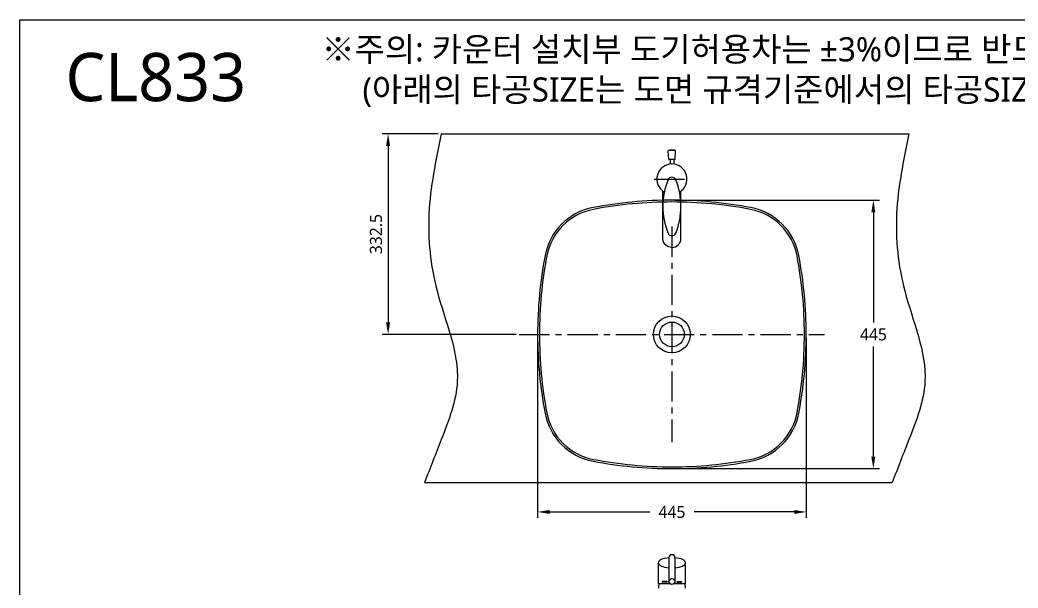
# Model space of a CAD drawing. Extents: x 0 to 3100, y 0 to 2100.
# Drawn here: x 0 to 1653, y 1158 to 2100 of the extents above; entities that cross this region are included whole.
import ezdxf

# ---------------------------------------------------------------- set-up
doc = ezdxf.new("R2010")
doc.units = 0
doc.header["$LTSCALE"] = 20
doc.header["$MEASUREMENT"] = 0
doc.linetypes.add('CENTER', pattern=[2, 1.25, -0.25, 0.25, -0.25])
doc.layers.get('0').update_dxf_attribs({"linetype": 'CONTINUOUS'})
doc.layers.get('DEFPOINTS').update_dxf_attribs({"linetype": 'CONTINUOUS'})
for name, color, linetype in [('1', 1, 'CONTINUOUS'), ('3', 3, 'CONTINUOUS'), ('5', 5, 'CONTINUOUS'), ('7', 7, 'CONTINUOUS'), ('CENTER', 2, 'CENTER'), ('D', 2, 'CONTINUOUS'), ('DWG', 7, 'CONTINUOUS')]:
    doc.layers.add(name, color=color, linetype=linetype)
doc.styles.add('GHS', font='romans', dxfattribs={"bigfont": 'ghs'})
doc.styles.get("Standard").update_dxf_attribs({"font": 'NanumGothic.ttf'})
doc.dimstyles.get("Standard").update_dxf_attribs({"dimtxt": 2.5, "dimasz": 2, "dimexe": 2, "dimexo": 1, "dimgap": 1.5, "dimtad": 1, "dimdec": 0, "dimlfac": 10, "dimrnd": 0.5, "dimzin": 0, "dimdsep": 46, "dimtxsty": 'Standard', "dimcen": 0, "dimclrt": 2, "dimadec": 0, "dimazin": 0, "dimtfac": 1, "dimtdec": 0, "dimtmove": 0, "dimatfit": 3, "dimfxl": 1, "dimtolj": 1, "dimtzin": 0, "dimarcsym": 0})
doc.dimstyles.new('Standard$0', dxfattribs={"dimtxt": 0.18, "dimasz": 0.18, "dimexe": 0.18, "dimexo": 0.0625, "dimgap": 0.09, "dimtad": 0, "dimtih": 1, "dimtoh": 1, "dimdec": 4, "dimzin": 0, "dimdsep": 46, "dimtxsty": 'Standard', "dimcen": 0.09, "dimadec": 0, "dimazin": 0, "dimtfac": 1, "dimtdec": 4, "dimtofl": 0, "dimtmove": 0, "dimatfit": 3, "dimfxl": 1, "dimtolj": 1, "dimtzin": 0, "dimarcsym": 0})

# ---------------------------------------------------------------- blocks, each defined once
blk = doc.blocks.new('*D78')
at = {"layer": '3', "color": 3, "lineweight": -2, "transparency": 16777216}
for p, q in [((693, 1911.2), (599.9, 1911.2)), ((609.9, 1891.2), (609.9, 1598.7)), ((822.1, 1578.7), (599.9, 1578.7))]:
    blk.add_line(p, q, dxfattribs=at)
at = {"layer": '3', "color": 3, "transparency": 16777216}
for points in [[(606.5, 1891.2), (613.2, 1891.2), (609.9, 1911.2)], [(606.5, 1598.7), (613.2, 1598.7), (609.9, 1578.7)]]:
    blk.add_solid(points, dxfattribs=at)
at = {"layer": 'DEFPOINTS', "color": 0, "transparency": 16777216}
for p in [(698, 1911.2), (609.9, 1578.7), (827.1, 1578.7)]:
    blk.add_point(p, dxfattribs=at)
at = {"layer": '3', "color": 2, "transparency": 16777216, "insert": (589.9, 1745), "char_height": 20, "attachment_point": 5, "rotation": 90}
blk.add_mtext('\\A1;332.5', dxfattribs=at)
blk = doc.blocks.new('*D79')
at = {"color": 3, "lineweight": -2, "transparency": 16777216}
for p, q in [((1085.1, 1801.2), (1423.8, 1801.2)), ((1413.8, 1781.2), (1413.8, 1598.7)), ((1413.8, 1376.2), (1413.8, 1558.7)), ((1085.1, 1356.2), (1423.8, 1356.2))]:
    blk.add_line(p, q, dxfattribs=at)
at = {"color": 3, "transparency": 16777216}
for points in [[(1410.4, 1781.2), (1417.1, 1781.2), (1413.8, 1801.2)], [(1410.4, 1376.2), (1417.1, 1376.2), (1413.8, 1356.2)]]:
    blk.add_solid(points, dxfattribs=at)
at = {"layer": 'DEFPOINTS', "color": 0, "transparency": 16777216}
for p in [(1080.1, 1801.2), (1080.1, 1356.2), (1413.8, 1356.2)]:
    blk.add_point(p, dxfattribs=at)
at = {"color": 0, "transparency": 16777216, "insert": (1413.8, 1578.7), "char_height": 20, "attachment_point": 5}
blk.add_mtext('\\A1;445', dxfattribs=at)
blk = doc.blocks.new('*D80')
at = {"color": 3, "lineweight": -2, "transparency": 16777216}
for p, q in [((857.6, 1573.7), (857.6, 1274.4)), ((1302.6, 1573.7), (1302.6, 1274.4)), ((877.6, 1284.4), (1043.4, 1284.4)), ((1282.6, 1284.4), (1116.7, 1284.4))]:
    blk.add_line(p, q, dxfattribs=at)
at = {"color": 3, "transparency": 16777216}
for points in [[(877.6, 1287.7), (877.6, 1281.1), (857.6, 1284.4)], [(1282.6, 1287.7), (1282.6, 1281.1), (1302.6, 1284.4)]]:
    blk.add_solid(points, dxfattribs=at)
at = {"layer": 'DEFPOINTS', "color": 0, "transparency": 16777216}
for p in [(857.6, 1578.7), (1302.6, 1578.7), (1302.6, 1284.4)]:
    blk.add_point(p, dxfattribs=at)
at = {"color": 0, "transparency": 16777216, "insert": (1080.1, 1284.4), "char_height": 20, "attachment_point": 5}
blk.add_mtext('\\A1;445', dxfattribs=at)

msp = doc.modelspace()

# ---------------------------------------------------------------- linework, layer by layer
for radius in [30.5, 20.5]:
    msp.add_circle((1080.07348, 1578.73431), radius)
for centre, radius, start, end in [((968.11215, 1690.69565), 100, 100.75455954, 169.24544046), ((1080.07348, 1101.23431), 700, 90, 100.75455954), ((1080.07348, 1101.23431), 700, 79.24544046, 90), ((1192.03481, 1690.69565), 100, 10.75455954, 79.24544046), ((1557.57348, 1578.73431), 700, 169.24544046, 180), ((602.57348, 1578.73431), 700, 0, 10.75455954), ((1557.57348, 1578.73431), 700, 180, 190.75455954), ((602.57348, 1578.73431), 700, 349.24544046, 0), ((968.11215, 1466.77298), 100, 190.75455954, 259.24544046), ((1192.03481, 1466.77298), 100, 280.75455954, 349.24544046), ((1080.07348, 2056.23431), 700, 259.24544046, 270), ((1080.07348, 2056.23431), 700, 270, 280.75455954)]:
    msp.add_arc(centre, radius, start, end)
at = {"color": 2}
for centre, radius, start, end in [((968.11215, 1690.69565), 97, 100.75455954, 169.24544046), ((1080.07348, 1101.23431), 697, 90, 100.75455954), ((1080.07348, 1101.23431), 697, 79.24544046, 90), ((1192.03481, 1690.69565), 97, 10.75455954, 79.24544046), ((1557.57348, 1578.73431), 697, 169.24544046, 180), ((602.57348, 1578.73431), 697, 0, 10.75455954), ((1557.57348, 1578.73431), 697, 180, 190.75455954), ((602.57348, 1578.73431), 697, 349.24544046, 0), ((968.11215, 1466.77298), 97, 190.75455954, 259.24544046), ((1192.03481, 1466.77298), 97, 280.75455954, 349.24544046), ((1080.07348, 2056.23431), 697, 259.24544046, 270), ((1080.07348, 2056.23431), 697, 270, 280.75455954)]:
    msp.add_arc(centre, radius, start, end, dxfattribs=at)
at = {"layer": '1'}
for points in [[(698.02156, 1911.23431), (688.84964, 1867.11066), (670.93349, 1780.92085), (685.2515, 1641.81317), (741.97054, 1517.96148), (710.37961, 1436.57277), (698.02156, 1404.73431), (688.73462, 1380.80809), (679.44769, 1356.88186), (670.16076, 1332.95564)], [(1472.76224, 1911.23431), (1463.59033, 1867.11066), (1445.67418, 1780.92085), (1459.99219, 1641.81317), (1516.71122, 1517.96148), (1485.1203, 1436.57277), (1472.76224, 1404.73431), (1463.47531, 1380.80809), (1454.18838, 1356.88186), (1444.90144, 1332.95564)]]:
    msp.add_open_spline(points, degree=3, knots=[0, 0, 0, 0, 134.2959113418, 262.3295507129, 416.7957286515, 516.0477785427, 516.0477785427, 516.0477785427, 590.6345301039, 590.6345301039, 590.6345301039, 590.6345301039], dxfattribs=at)
at = {"layer": '5'}
for p, q in [((698.02156, 1911.23431), (1472.76224, 1911.23431)), ((670.16076, 1332.95564), (1444.90144, 1332.95564))]:
    msp.add_line(p, q, dxfattribs=at)
at = {"layer": '5', "color": 212}
msp.add_lwpolyline([(0, 2100), (3100, 2100), (3100, 0), (0, 0)], close=True, dxfattribs=at)
at = {"layer": '7'}
for p, q in [((1074.84798, 1868.876), (1074.08554, 1883.02132)), ((1085.91457, 1883.40291), (1074.2324, 1883.40291)), ((1085.29898, 1868.876), (1086.06142, 1883.02132)), ((1084.79971, 1868.40291), (1075.34726, 1868.40291)), ((1077.07348, 1868.40291), (1077.07348, 1861.05366)), ((1083.07348, 1868.40291), (1083.07348, 1861.05366)), ((1065.07348, 1737.34865), (1065.07348, 1816.23431)), ((1095.07348, 1737.34865), (1095.07348, 1816.23431))]:
    msp.add_line(p, q, dxfattribs=at)
for centre, radius, start, end in [((1074.58482, 1883.04823), 0.5, 107.70179308, 183.08528771), ((1080.07348, 1865.85183), 18.55108, 72.29820692, 107.70179308), ((1075.34726, 1868.90291), 0.5, 183.08528771, 270), ((1084.79971, 1868.90291), 0.5, 270, 356.91471229), ((1085.56215, 1883.04823), 0.5, 356.91471229, 72.29820692), ((1080.07348, 1836.23431), 25, 300.23918905, 239.76081095), ((1080.07348, 1832.36466), 7, 90, 158.19812066), ((1080.07348, 1832.36466), 7, 21.80187934, 90), ((1183.92037, 1790.82492), 118.84688, 158.19812066, 201.80187934), ((976.2266, 1790.82492), 118.84688, 338.19812066, 21.80187934), ((1080.07348, 1749.28518), 7, 201.80187934, 270), ((1080.07348, 1749.28518), 7, 270, 338.19812066)]:
    msp.add_arc(centre, radius, start, end, dxfattribs=at)
at = {"layer": '7', "extrusion": (0, 0, -1)}
msp.add_ellipse((1080.07348, 1737.3527), major_axis=(15, 0), ratio=0.9665102118, start_param=1.5707963268, end_param=3.1413133393, dxfattribs=at)
at = {"layer": '7'}
msp.add_ellipse((1080.07348, 1737.3527), major_axis=(-15, 0), ratio=0.9665102118, start_param=1.5707963268, end_param=3.1413133393, dxfattribs=at)
at = {"layer": 'CENTER', "color": 2, "linetype": 'CENTER', "ltscale": 2}
for p, q in [((1050.86954, 1836.23431), (1110.47289, 1836.23431)), ((1080.07348, 1757.48431), (1080.07348, 1399.98431)), ((827.07348, 1578.73431), (1333.07348, 1578.73431))]:
    msp.add_line(p, q, dxfattribs=at)
at = {"layer": 'D', "color": 7}
msp.add_line((1057.57348, 1165.24583), (1057.57348, 1200.09965), dxfattribs=at)
at = {"layer": 'DWG'}
for p, q in [((1075.07348, 1208.50261), (1075.07348, 1169.13561)), ((1085.07348, 1208.50261), (1085.07348, 1169.13561)), ((1102.57348, 1165.24583), (1102.57348, 1200.09965)), ((1077.08783, 1165.24583), (1057.57348, 1165.24583)), ((1072.07348, 1169.24583), (1064.07348, 1169.24583)), ((1064.07348, 1169.24583), (1064.07348, 1168.24583)), ((1072.07348, 1168.24583), (1064.07348, 1168.24583)), ((1072.07348, 1169.24583), (1072.07348, 1168.24583)), ((1102.57348, 1165.24583), (1083.05913, 1165.24583)), ((1088.07348, 1169.24583), (1096.07348, 1169.24583)), ((1088.07348, 1169.24583), (1088.07348, 1168.24583)), ((1088.07348, 1168.24583), (1096.07348, 1168.24583)), ((1096.07348, 1169.24583), (1096.07348, 1168.24583))]:
    msp.add_line(p, q, dxfattribs=at)
for centre, radius, start, end in [((1080.07348, 1208.50261), 5, 0, 180), ((1079.57245, 1158.03323), 22, 160.86194479, 179.446306), ((1080.57451, 1158.03323), 22, 0.553694, 19.13805521)]:
    msp.add_arc(centre, radius, start, end, dxfattribs=at)
for start_param, end_param in [(4.9364820727, 7.6298885417), (8.0780747263, 10.7714811953)]:
    msp.add_ellipse((1080.07348, 1200.09965), major_axis=(-22.5, 0), ratio=0.3782319615, start_param=start_param, end_param=end_param, dxfattribs=at)
msp.add_ellipse((1080.07348, 1169.13561), major_axis=(5, 0), ratio=0.9698463104, dxfattribs=at)

# ---------------------------------------------------------------- texts
at = {"insert": (75.39195, 2045.27793), "char_height": 80, "width": 460, "attachment_point": 1, "style": 'GHS'}
msp.add_mtext('{\\fNanumGothic|b0|i0|c0|p50;CL833}', dxfattribs=at)
at = {"layer": '3', "insert": (499.80304, 2071.3667), "char_height": 40, "attachment_point": 1, "style": 'GHS'}
msp.add_mtext_dynamic_manual_height_columns('{\\fNanumGothic|b0|i0|c129|p50;※주의: 카운터 설치부 도기허용차는 ±3%이므로 반드시 실측 확인 후 시공하십시오.\\P     (아래의 타공SIZE는 도면 규격기준에서의 타공SIZE입니다.)}', width=2433.9208279, gutter_width=10.804, heights=[0], dxfattribs=at)

# ---------------------------------------------------------------- dimensions: what is measured, and where the dimension line sits
at = {"color": 2}
dim = msp.add_linear_dim(base=(1413.75023, 1356.23431), p1=(1080.07348, 1801.23431), p2=(1080.07348, 1356.23431), angle=90, dimstyle='Standard$0', override={"dimtxt": 20, "dimasz": 20, "dimexe": 10, "dimexo": 5, "dimgap": 10, "dimzin": 8, "dimclrd": 3, "dimclre": 3}, dxfattribs=at)
dim.commit()
dim.dimension.update_dxf_attribs({"geometry": '*D79', "text_midpoint": (1413.75023, 1578.73431)})
dim = msp.add_linear_dim(base=(1302.57348, 1284.40559), p1=(857.57348, 1578.73431), p2=(1302.57348, 1578.73431), dimstyle='Standard$0', override={"dimtxt": 20, "dimasz": 20, "dimexe": 10, "dimexo": 5, "dimgap": 10, "dimzin": 8, "dimclrd": 3, "dimclre": 3}, dxfattribs=at)
dim.commit()
dim.dimension.update_dxf_attribs({"geometry": '*D80', "text_midpoint": (1080.07348, 1284.40559)})
at = {"layer": '3'}
dim = msp.add_linear_dim(base=(609.85723, 1578.73431), p1=(698.02156, 1911.23431), p2=(827.07348, 1578.73431), angle=90, dimstyle='Standard', override={"dimtxt": 20, "dimasz": 20, "dimexe": 10, "dimexo": 5, "dimgap": 10, "dimdec": 4, "dimlfac": 1, "dimzin": 8, "dimclrd": 3, "dimclre": 3, "dimtdec": 4}, dxfattribs=at)
dim.commit()
dim.dimension.update_dxf_attribs({"geometry": '*D78', "text_midpoint": (589.85723, 1744.98431)})

doc.saveas('drawing.dxf')
